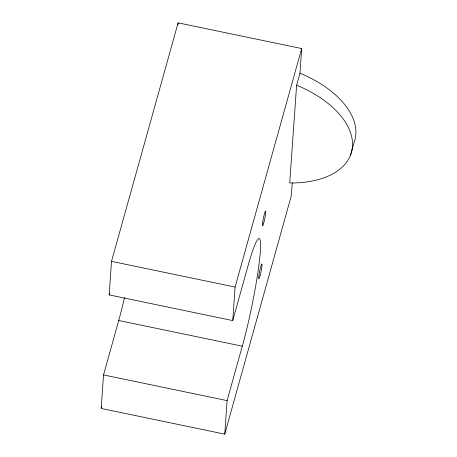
<?xml version="1.0" encoding="UTF-8"?>
<svg xmlns="http://www.w3.org/2000/svg" width="457" height="457" viewBox="0 0 457 457"><rect width="100%" height="100%" fill="white"/><g stroke="black" fill="none" stroke-linecap="round" stroke-linejoin="round"><path stroke-width="0.69" d="M124.555 297.467A68.978 6.592 -78.3 0 1 118.723 320.494L103.528 374.917L101.168 408.455L224.747 434.15L291.338 195.647L292.234 182.897M224.747 434.15L227.106 400.612L242.301 346.189A68.978 6.592 -78.3 0 0 260.313 251.75A68.978 6.592 -78.3 0 0 247.934 266.163L232.739 320.586L109.16 294.891L111.519 261.353L178.11 22.85L301.689 48.545L299.946 73.331L296.593 85.339L289.732 182.863L292.154 182.977A88.761 50.91 15.6 0 0 352.478 146.434A88.761 50.91 15.6 0 0 298.964 86.219L296.593 85.339M177.962 24.981L178.11 22.85M232.739 320.586L235.098 287.047L301.689 48.545M109.16 294.891L109.537 293.531M101.363 407.77L101.745 406.393M350.536 155.1L353.889 143.092A88.761 50.91 15.6 0 0 302.317 74.211L299.946 73.331M111.519 261.353L235.098 287.047M118.723 320.494L242.301 346.189M103.528 374.917L227.106 400.612M260.039 275.839A7.609 0.725 -78.3 0 0 261.958 264.02A7.609 0.725 -78.3 0 0 259.056 274.417A7.609 0.725 -78.3 0 0 260.039 275.839M263.763 222.885A7.609 0.725 -78.3 0 0 265.683 211.065A7.609 0.725 -78.3 0 0 262.781 221.462A7.609 0.725 -78.3 0 0 263.763 222.885"/></g></svg>
